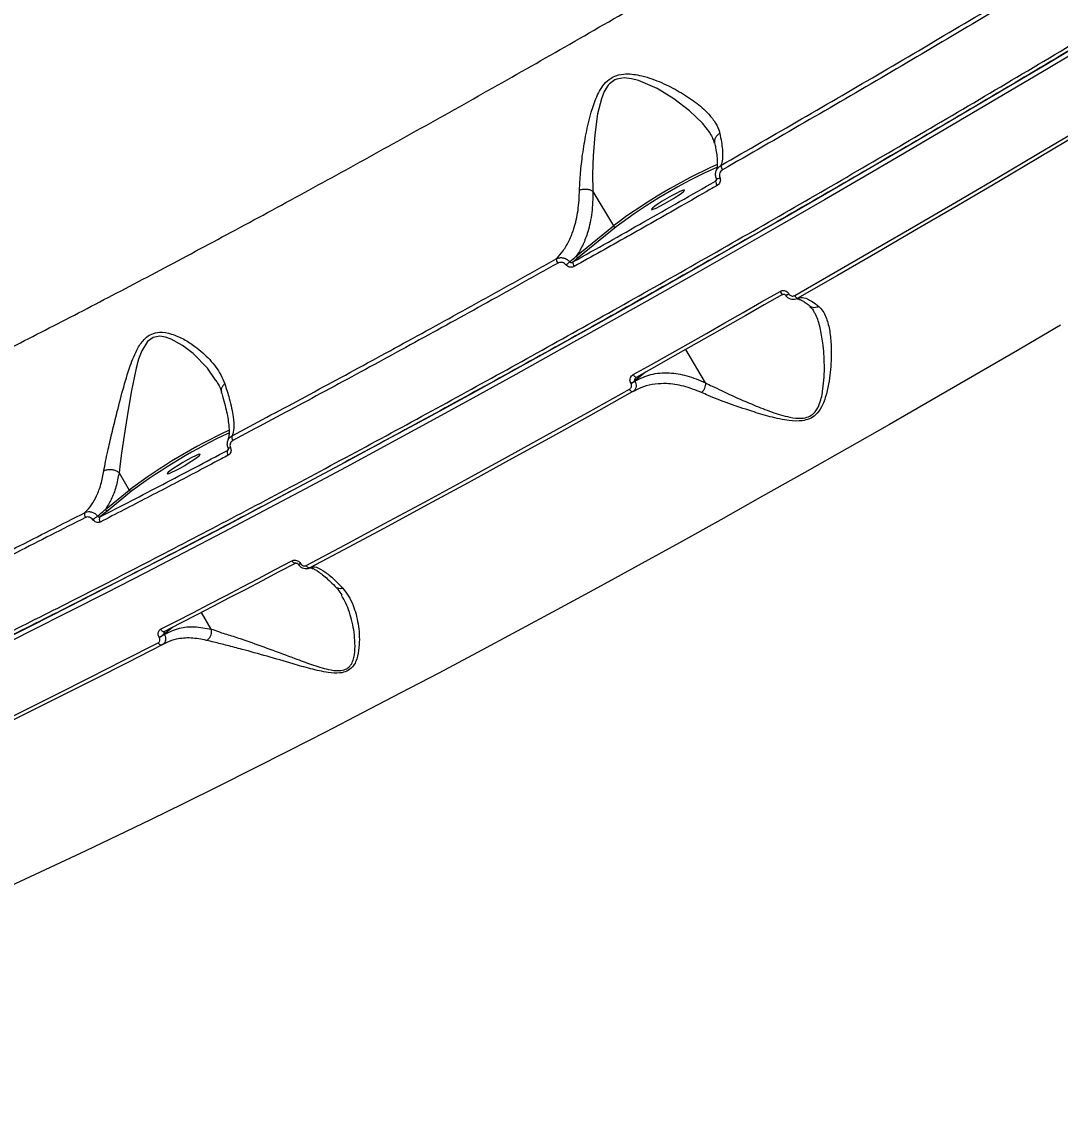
# Model space of a CAD drawing. Header units: millimetres. Extents: x -7245 to 6306, y -6696 to 5973.
# Drawn here: x 1950.5 to 2194.1, y -1257.4 to -1001.2 of the extents above; entities that cross this region are included whole.
import ezdxf

# ---------------------------------------------------------------- set-up
doc = ezdxf.new("R2010")
doc.units = ezdxf.units.MM
for name, color, linetype in [('DIKOM_ОБЪЕКТ', 7, 'Continuous'), ('DIKOM_РАЗМЕР_ЗОНА', 7, 'Continuous'), ('DIKOM_РАЗМЕР_ОБЪЕКТА', 7, 'Continuous')]:
    doc.layers.add(name, color=color, linetype=linetype)
doc.styles.add('style1', font='arial.ttf', dxfattribs={"width": 0.8})
doc.dimstyles.new('1-50', dxfattribs={"dimtxt": 300, "dimasz": 200, "dimexe": 100, "dimexo": 0, "dimgap": 100, "dimtad": 1, "dimtxsty": 'style1', "dimcen": 200, "dimclrd": 7, "dimclre": 7, "dimclrt": 7, "dimadec": 1, "dimazin": 2, "dimtfac": 1, "dimtmove": 0, "dimatfit": 2, "dimfxl": 0, "dimlwd": 25, "dimlwe": 18, "dimarcsym": 0})

# ---------------------------------------------------------------- blocks, each defined once
blk = doc.blocks.new('*D10')
at = {"layer": 'Defpoints', "color": 0, "transparency": 16777216}
for p in [(-4365.71, 2792.53), (4306.16, 475.6), (4306.16, -5965.27)]:
    blk.add_point(p, dxfattribs=at)
at = {"layer": 'DIKOM_РАЗМЕР_ОБЪЕКТА', "color": 7, "lineweight": 18, "transparency": 16777216}
for p, q in [((-4365.71, 2792.53), (-4365.71, -6065.27)), ((4306.16, 475.6), (4306.16, -6065.27))]:
    blk.add_line(p, q, dxfattribs=at)
at = {"layer": 'DIKOM_РАЗМЕР_ОБЪЕКТА', "color": 7, "lineweight": 25, "transparency": 16777216}
blk.add_line((-4165.71, -5965.27), (4106.16, -5965.27), dxfattribs=at)
at = {"layer": 'DIKOM_РАЗМЕР_ОБЪЕКТА', "color": 7, "transparency": 16777216}
for points in [[(-4165.71, -5931.93), (-4165.71, -5998.6), (-4365.71, -5965.27)], [(4106.16, -5931.93), (4106.16, -5998.6), (4306.16, -5965.27)]]:
    blk.add_solid(points, dxfattribs=at)
at = {"layer": 'DIKOM_РАЗМЕР_ОБЪЕКТА', "color": 7, "transparency": 16777216, "insert": (-85.78, -5712.1), "char_height": 300, "attachment_point": 5, "style": 'style1'}
blk.add_mtext('8650', dxfattribs=at)
blk = doc.blocks.new('*D12')
at = {"layer": 'Defpoints', "color": 0, "transparency": 16777216}
for p in [(-5865.71, 123.34), (6306.18, -91.92), (6306.18, -6596.14)]:
    blk.add_point(p, dxfattribs=at)
at = {"layer": 'DIKOM_РАЗМЕР_ЗОНА', "color": 7, "lineweight": 18, "transparency": 16777216}
for p, q in [((-5865.71, 123.34), (-5865.71, -6696.14)), ((6306.18, -91.92), (6306.18, -6696.14))]:
    blk.add_line(p, q, dxfattribs=at)
at = {"layer": 'DIKOM_РАЗМЕР_ЗОНА', "color": 7, "lineweight": 25, "transparency": 16777216}
blk.add_line((-5665.71, -6596.14), (6106.18, -6596.14), dxfattribs=at)
at = {"layer": 'DIKOM_РАЗМЕР_ЗОНА', "color": 7, "transparency": 16777216}
for points in [[(-5665.71, -6562.81), (-5665.71, -6629.48), (-5865.71, -6596.14)], [(6106.18, -6562.81), (6106.18, -6629.48), (6306.18, -6596.14)]]:
    blk.add_solid(points, dxfattribs=at)
at = {"layer": 'DIKOM_РАЗМЕР_ЗОНА', "color": 7, "transparency": 16777216, "insert": (-71.19, -6342.97), "char_height": 300, "attachment_point": 5, "style": 'style1'}
blk.add_mtext('12150', dxfattribs=at)

msp = doc.modelspace()

# ---------------------------------------------------------------- linework, layer by layer
at = {"layer": 'DIKOM_ОБЪЕКТ', "color": 7, "linetype": 'Continuous', "lineweight": 15}
for p, q in [((2112.2, -1027.682), (2112.031, -1027.36)), ((2113.263, -1038.545), (2113.493, -1038.227)), ((2113.468, -1037.951), (2113.476, -1037.927)), ((2084.521, -1040.932), (2089.312, -1049.029)), ((2080.593, -1056.121), (2089.312, -1049.029)), ((2089.947, -1049.259), (2081.228, -1056.35)), ((2129.705, -1065.301), (2129.733, -1065.348)), ((2130.475, -1064.947), (2130.503, -1064.994)), ((2136.425, -1069.224), (2136.254, -1068.913)), ((2110.957, -1085.815), (2106.332, -1077.999)), ((2096.866, -1083.327), (2094.334, -1085.349)), ((2093.445, -1086.012), (2093.405, -1085.943)), ((2094.334, -1085.349), (2094.375, -1085.417)), ((2094.574, -1084.638), (2094.645, -1084.589)), ((2094.657, -1084.566), (2094.639, -1084.58)), ((2094.168, -1087.805), (2093.75, -1087.999)), ((1998.775, -1101.693), (1998.954, -1101.445)), ((1973.317, -1106.952), (1975.708, -1110.992)), ((1970.111, -1115.544), (1975.708, -1110.992)), ((1976.342, -1111.221), (1970.746, -1115.773)), ((1970.746, -1115.773), (1968.847, -1117.31)), ((2015.389, -1128.419), (2015.429, -1128.487)), ((2015.886, -1128.216), (2015.926, -1128.284)), ((1994.961, -1143.658), (1992.634, -1139.725)), ((1985.848, -1143.232), (1983.91, -1144.786)), ((1983.91, -1144.786), (1983.938, -1144.832)), ((1983.959, -1144.212), (1983.969, -1144.208)), ((1984.015, -1144.176), (1983.97, -1144.206)), ((1982.743, -1145.57), (1982.715, -1145.523)), ((1984.082, -1147.001), (1983.427, -1147.345))]:
    msp.add_line(p, q, dxfattribs=at)
at = {"layer": 'DIKOM_ОБЪЕКТ', "color": 7, "linetype": 'Continuous', "lineweight": 15, "flags": 128}
for points in [[(2201.791, -1005.846), (2191.338, -1012.09), (2180.859, -1018.313), (2170.363, -1024.509), (2159.86, -1030.673), (2149.357, -1036.8), (2138.863, -1042.885), (2128.388, -1048.922), (2117.94, -1054.907), (2107.529, -1060.835), (2097.162, -1066.699), (2086.849, -1072.497), (2076.598, -1078.221), (2066.418, -1083.869), (2056.318, -1089.435), (2046.305, -1094.915), (2036.389, -1100.302), (2026.578, -1105.595), (2016.88, -1110.787), (2007.303, -1115.874), (1997.855, -1120.853), (1988.544, -1125.718), (1979.379, -1130.467), (1970.366, -1135.094), (1961.514, -1139.596), (1952.83, -1143.97), (1944.32, -1148.21)], [(1944.329, -1146.968), (1952.818, -1142.738), (1961.481, -1138.375), (1970.313, -1133.884), (1979.304, -1129.267), (1988.447, -1124.53), (1997.736, -1119.676), (2007.161, -1114.71), (2016.715, -1109.634), (2026.39, -1104.454), (2036.178, -1099.175), (2046.071, -1093.799), (2056.059, -1088.333), (2066.136, -1082.78), (2076.291, -1077.146), (2086.518, -1071.435), (2096.806, -1065.651), (2107.148, -1059.8), (2117.535, -1053.887), (2127.958, -1047.917), (2138.408, -1041.894), (2148.876, -1035.823), (2159.354, -1029.711), (2169.833, -1023.562), (2180.304, -1017.38), (2190.758, -1011.172), (2201.186, -1004.944)], [(2112.031, -1027.36), (2111.916, -1027.14), (2110.226, -1024.958), (2107.171, -1022.01), (2103.522, -1019.26), (2099.557, -1016.839), (2095.172, -1014.943), (2093.522, -1014.505), (2091.82, -1014.33), (2090.119, -1014.594), (2089.629, -1014.795), (2088.362, -1015.73), (2088.11, -1016.011), (2087.153, -1017.526), (2086.484, -1019.209), (2085.613, -1022.758), (2084.919, -1027.705), (2084.559, -1032.57), (2084.426, -1036.888), (2084.515, -1040.922), (2084.515, -1040.925), (2084.515, -1040.925)], [(2131.875, -1065.362), (2141.333, -1059.927), (2150.81, -1054.452), (2160.299, -1048.938), (2169.795, -1043.392), (2179.289, -1037.816), (2188.777, -1032.214), (2198.251, -1026.59), (2207.705, -1020.949)], [(2208.126, -1021.758), (2198.693, -1027.387), (2189.239, -1032.999), (2179.773, -1038.588), (2170.299, -1044.152), (2160.824, -1049.686), (2151.356, -1055.187), (2141.899, -1060.65), (2132.462, -1066.074)], [(2105.902, -1040.608), (2105.528, -1040.702), (2104.877, -1040.975), (2104.001, -1041.407), (2102.971, -1041.962), (2101.871, -1042.596), (2100.79, -1043.255), (2099.815, -1043.888), (2099.026, -1044.443), (2098.486, -1044.875), (2098.238, -1045.149), (2098.304, -1045.243), (2098.678, -1045.149), (2099.329, -1044.875), (2100.205, -1044.443), (2101.235, -1043.888), (2102.335, -1043.255), (2103.416, -1042.596), (2104.391, -1041.962), (2105.18, -1041.407), (2105.721, -1040.975), (2105.968, -1040.702), (2105.902, -1040.608)], [(2093.974, -1083.913), (2098.25, -1081.514), (2102.535, -1079.102), (2106.83, -1076.679), (2111.134, -1074.244), (2115.446, -1071.799), (2119.766, -1069.342), (2124.093, -1066.876), (2128.426, -1064.399)], [(2129.026, -1065.099), (2124.704, -1067.569), (2120.387, -1070.03), (2116.078, -1072.481), (2111.776, -1074.92), (2107.482, -1077.349), (2103.198, -1079.766), (2098.922, -1082.172), (2094.657, -1084.566)], [(2194.191, -1072.361), (2184.149, -1078.237), (2174.113, -1084.074), (2164.091, -1089.865), (2154.093, -1095.606), (2144.128, -1101.29), (2134.206, -1106.914), (2124.335, -1112.471), (2114.525, -1117.956), (2104.785, -1123.364), (2095.124, -1128.691), (2085.551, -1133.931), (2076.074, -1139.079), (2066.704, -1144.131), (2057.447, -1149.081), (2048.314, -1153.926), (2039.312, -1158.661), (2030.451, -1163.281), (2021.737, -1167.782), (2013.179, -1172.16), (2004.786, -1176.41), (1996.565, -1180.53), (1988.523, -1184.515), (1980.669, -1188.36), (1973.009, -1192.064), (1965.551, -1195.622), (1958.301, -1199.031), (1951.266, -1202.287), (1944.453, -1205.388)], [(1996.005, -1085.337), (1994.042, -1082.401), (1990.685, -1078.959), (1988.24, -1077.069), (1985.525, -1075.58), (1984.237, -1075.136), (1982.908, -1074.938), (1981.333, -1075.206), (1979.99, -1076.153), (1978.636, -1078.328), (1977.909, -1080.302), (1977.346, -1082.374), (1976.178, -1088.061), (1975.235, -1093.781), (1974.538, -1098.17), (1973.906, -1102.343), (1973.571, -1104.745), (1973.313, -1106.945), (1973.313, -1106.947), (1973.313, -1106.947)], [(2094.639, -1084.58), (2094.613, -1084.589), (2094.551, -1084.579), (2094.474, -1084.535), (2094.384, -1084.459), (2094.286, -1084.355), (2094.182, -1084.225), (2094.077, -1084.076), (2093.974, -1083.913)], [(2017.227, -1128.699), (2026.377, -1123.832), (2035.635, -1118.871), (2044.996, -1113.819), (2054.451, -1108.68), (2063.995, -1103.459), (2073.618, -1098.158), (2083.315, -1092.783), (2093.077, -1087.337)], [(2093.75, -1087.999), (2084.009, -1093.434), (2074.334, -1098.797), (2064.732, -1104.086), (2055.21, -1109.296), (2045.775, -1114.423), (2036.435, -1119.465), (2027.197, -1124.415), (2018.068, -1129.271)], [(2093.75, -1087.999), (2093.701, -1088.011), (2093.636, -1087.992), (2093.559, -1087.943), (2093.47, -1087.865), (2093.375, -1087.762), (2093.275, -1087.636), (2093.174, -1087.493), (2093.077, -1087.337)], [(1998.919, -1101.194), (1998.918, -1101.191), (1998.924, -1101.162)], [(1999.471, -1101.104), (1999.341, -1101.146), (1999.223, -1101.179), (1999.121, -1101.202), (1999.038, -1101.215), (1998.975, -1101.217), (1998.935, -1101.209), (1998.919, -1101.194)], [(1992.297, -1102.57), (1991.923, -1102.664), (1991.272, -1102.938), (1990.396, -1103.37), (1989.367, -1103.925), (1988.266, -1104.558), (1987.185, -1105.218), (1986.21, -1105.851), (1985.421, -1106.406), (1984.881, -1106.837), (1984.633, -1107.112), (1984.7, -1107.206), (1985.073, -1107.112), (1985.724, -1106.837), (1986.6, -1106.406), (1987.63, -1105.851), (1988.73, -1105.218), (1989.811, -1104.558), (1990.786, -1103.925), (1991.576, -1103.37), (1992.116, -1102.938), (1992.363, -1102.664), (1992.297, -1102.57)], [(1983.068, -1143.665), (1986.833, -1141.726), (1990.625, -1139.765), (1994.442, -1137.785), (1998.284, -1135.783), (2002.151, -1133.762), (2006.042, -1131.722), (2009.956, -1129.661), (2013.894, -1127.582)], [(2014.767, -1128.131), (2010.839, -1130.205), (2006.934, -1132.26), (2003.052, -1134.297), (1999.195, -1136.313), (1995.361, -1138.309), (1991.553, -1140.286), (1987.771, -1142.241), (1984.015, -1144.176)], [(2014.732, -1128.155), (2014.686, -1128.174), (2014.588, -1128.183), (2014.478, -1128.158), (2014.36, -1128.098), (2014.237, -1128.006), (2014.116, -1127.886), (2014, -1127.743), (2013.894, -1127.582)], [(2018.068, -1129.271), (2017.985, -1129.3), (2017.889, -1129.298), (2017.782, -1129.264), (2017.669, -1129.201), (2017.553, -1129.108), (2017.437, -1128.991), (2017.328, -1128.853), (2017.227, -1128.699)], [(1983.97, -1144.206), (1983.919, -1144.227), (1983.808, -1144.243), (1983.685, -1144.224), (1983.555, -1144.17), (1983.424, -1144.083), (1983.296, -1143.967), (1983.176, -1143.826), (1983.068, -1143.665)], [(1921.959, -1176.771), (1928.985, -1173.426), (1936.177, -1169.962), (1943.529, -1166.381), (1951.036, -1162.685), (1958.692, -1158.878), (1966.494, -1154.962), (1974.435, -1150.94), (1982.509, -1146.814)], [(1983.427, -1147.345), (1975.37, -1151.462), (1967.446, -1155.476), (1959.662, -1159.383), (1952.022, -1163.182), (1944.532, -1166.869), (1937.197, -1170.442), (1930.021, -1173.899), (1923.01, -1177.237)], [(1983.427, -1147.345), (1983.329, -1147.383), (1983.218, -1147.388), (1983.099, -1147.361), (1982.973, -1147.304), (1982.848, -1147.216), (1982.726, -1147.102), (1982.612, -1146.967), (1982.509, -1146.814)]]:
    msp.add_lwpolyline(points, dxfattribs=at)
at = {"layer": 'DIKOM_ОБЪЕКТ', "color": 7, "linetype": 'Continuous', "lineweight": 15}
for centre, radius, start, end in [((2166.622, -1151.995), 128.759, 114.26022, 126.90029), ((2117.006, -1034.413), 2.546, 190.67448, 215.19509), ((2164.386, -1148.262), 123.867, 114.13706, 126.93898), ((2115.457, -1038.242), 2.214, 187.86763, 216.39766), ((2113.44, -1036.22), 1.731, 270.92858, 299.78308), ((2089.754, -1048.8), 0.498, 207.39933, 292.78661), ((2077.541, -1056.81), 1.624, 177.98889, 217.43874), ((2069.083, -1046.208), 15.029, 307.24848, 311.5018), ((2081.336, -1057.597), 1.526, 176.15357, 218.64586), ((2081.035, -1055.891), 0.498, 207.46072, 292.73211), ((2129.756, -1063.894), 1.423, 200.80438, 238.66658), ((2129.285, -1063.366), 1.979, 282.24332, 306.97145), ((2129.302, -1063.393), 2.002, 282.42016, 306.85994), ((2133.27, -1064.808), 1.501, 201.65847, 237.45987), ((2089.6, -1078.972), 7.942, 298.62884, 306.59463), ((2089.669, -1079.079), 7.895, 298.58129, 306.59379), ((2055.684, -1218.18), 133.737, 114.9757, 126.72766), ((2054.302, -1215.862), 130.489, 114.97337, 126.68688), ((2000.897, -1098.681), 1.121, 157.16718, 218.77675), ((1999.725, -1102.169), 1.063, 153.40892, 219.99297), ((1976.149, -1110.763), 0.497, 207.35588, 292.83006), ((1966.245, -1116.795), 1.048, 149.58864, 218.14416), ((2064.998, -1244.219), 159.712, 127.267, 127.77342), ((1970.553, -1115.315), 0.498, 207.37291, 292.82681), ((1969.697, -1117.863), 1.014, 146.9283, 219.23886), ((2015.131, -1127.071), 1.372, 280.82153, 303.40473), ((2015.163, -1127.123), 1.39, 281.01336, 303.30712), ((1978.816, -1137.871), 8.588, 296.99832, 306.37727), ((1978.881, -1137.983), 8.514, 296.97281, 306.43589)]:
    msp.add_arc(centre, radius, start, end, dxfattribs=at)
for points, knots in [([(1825.374, -1131.139), (1827.66, -1130.483), (1832.241, -1129.167), (1840.335, -1126.408), (1849.286, -1123.094), (1859.14, -1119.182), (1869.829, -1114.705), (1881.333, -1109.668), (1893.648, -1104.069), (1906.736, -1097.927), (1920.55, -1091.266), (1935.025, -1084.12), (1950.093, -1076.518), (1965.716, -1068.48), (1981.879, -1060.009), (1998.545, -1051.127), (2015.654, -1041.867), (2033.124, -1032.274), (2050.876, -1022.388), (2068.865, -1012.234), (2087.065, -1001.822), (2105.443, -991.173), (2123.93, -980.328), (2142.44, -969.337), (2160.887, -958.249), (2179.227, -947.088), (2197.427, -935.872), (2215.457, -924.617), (2233.25, -913.37), (2250.723, -902.179), (2267.798, -891.096), (2283.171, -880.969), (2296.952, -871.78), (2305.07, -866.283), (2309.129, -863.534)], [0, 0, 0, 0, 0.0315563, 0.0632124, 0.0949192, 0.1266267, 0.1582823, 0.1898393, 0.2213972, 0.2530544, 0.284762, 0.31647, 0.3481271, 0.3796852, 0.4112648, 0.4429445, 0.4746741, 0.506404, 0.5380836, 0.5696639, 0.6012952, 0.6330253, 0.6648063, 0.6965875, 0.7283184, 0.7599501, 0.7916591, 0.8234678, 0.8553266, 0.8871862, 0.918995, 0.9507051, 0.9753524, 1, 1, 1, 1]), ([(1805.393, -1201.207), (1806.234, -1201.179), (1808.516, -1201.101), (1813.164, -1200.409), (1819.612, -1198.957), (1827.152, -1196.82), (1835.728, -1194.025), (1845.306, -1190.578), (1855.866, -1186.485), (1867.408, -1181.74), (1879.894, -1176.364), (1893.278, -1170.379), (1907.495, -1163.814), (1922.48, -1156.698), (1938.194, -1149.051), (1954.624, -1140.871), (1971.729, -1132.185), (1989.451, -1123.024), (2007.704, -1113.43), (2026.407, -1103.45), (2045.268, -1093.235), (2064.247, -1082.814), (2083.294, -1072.223), (2102.591, -1061.361), (2122.053, -1050.278), (2141.598, -1039.021), (2161.418, -1027.475), (2181.485, -1015.649), (2201.763, -1003.56), (2221.941, -991.394), (2241.925, -979.208), (2261.621, -967.058), (2280.964, -954.983), (2299.916, -943.005), (2318.452, -931.141), (2336.518, -919.428), (2354.035, -907.919), (2370.904, -896.674), (2386.079, -886.412), (2395.342, -880.031), (2399.476, -877.183)], [0, 0, 0, 0, 0.0156522, 0.0424896, 0.0694113, 0.0963763, 0.1233413, 0.1502635, 0.1771005, 0.2039381, 0.23086, 0.2578249, 0.2847898, 0.3117121, 0.3385494, 0.3653868, 0.3923087, 0.4192736, 0.4462387, 0.4731605, 0.4999978, 0.5258462, 0.5517699, 0.5777322, 0.6036945, 0.6296183, 0.6554664, 0.6823039, 0.7092258, 0.7361909, 0.7631559, 0.7900781, 0.8169155, 0.8437529, 0.8706748, 0.89764, 0.9246052, 0.9515272, 0.9783644, 1, 1, 1, 1]), ([(2399.412, -878.296), (2395.288, -881.137), (2386.047, -887.502), (2370.908, -897.74), (2354.08, -908.959), (2336.604, -920.441), (2318.582, -932.126), (2300.089, -943.961), (2281.183, -955.911), (2261.885, -967.958), (2242.237, -980.079), (2222.301, -992.236), (2202.17, -1004.372), (2181.941, -1016.433), (2161.921, -1028.231), (2142.148, -1039.749), (2122.651, -1050.98), (2103.234, -1062.036), (2083.984, -1072.872), (2064.982, -1083.439), (2046.049, -1093.835), (2027.232, -1104.025), (2008.574, -1113.983), (1990.363, -1123.553), (1972.684, -1132.692), (1955.62, -1141.358), (1939.228, -1149.517), (1923.553, -1157.148), (1908.603, -1164.246), (1894.42, -1170.795), (1881.069, -1176.765), (1868.611, -1182.129), (1857.826, -1186.563), (1848.545, -1190.184), (1840.573, -1193.125), (1833.265, -1195.634), (1826.534, -1197.749), (1820.536, -1199.373), (1816.718, -1200.306), (1815.136, -1200.558), (1815.095, -1200.565)], [0, 0, 0, 0, 0.0226412, 0.050726, 0.0788997, 0.1071179, 0.1353367, 0.1635101, 0.1915953, 0.2196803, 0.2478538, 0.2760724, 0.3042908, 0.3324645, 0.3605494, 0.3875992, 0.414728, 0.4418972, 0.4690663, 0.4961953, 0.5232452, 0.5513301, 0.5795035, 0.6077219, 0.6359406, 0.664114, 0.6921989, 0.7202839, 0.7484571, 0.7766755, 0.8048944, 0.8330677, 0.8611526, 0.8839094, 0.9066899, 0.9294702, 0.9522274, 0.9757827, 0.9993638, 1, 1, 1, 1]), ([(2114.505, -1034.885), (2120.817, -1031.254), (2133.442, -1023.992), (2152.526, -1012.859), (2171.678, -1001.581), (2184.436, -993.962), (2190.815, -990.152)], [0, 0, 0, 0, 0.2485964, 0.4971919, 0.748597, 1, 1, 1, 1]), ([(2191.408, -991.05), (2185.086, -994.825), (2172.442, -1002.376), (2153.32, -1013.638), (2134.121, -1024.839), (2121.325, -1032.2), (2114.926, -1035.88)], [0, 0, 0, 0, 0.2485968, 0.4971942, 0.7485955, 1, 1, 1, 1]), ([(2081.375, -1040.599), (2081.427, -1039.286), (2081.532, -1036.657), (2082.084, -1032.159), (2082.859, -1027.372), (2083.927, -1022.803), (2085.095, -1019.314), (2086.265, -1016.983), (2087.49, -1015.294), (2089.322, -1013.874), (2091.528, -1013.343), (2093.607, -1013.392), (2096.45, -1013.873), (2100.129, -1015.108), (2104.373, -1017.237), (2108.182, -1019.634), (2111.066, -1022.062), (2113.009, -1024.372), (2113.938, -1026.069), (2114.212, -1027.077), (2114.288, -1027.354)], [0, 0, 0, 0, 0.0712985, 0.1426954, 0.2203409, 0.2979594, 0.3555852, 0.3853392, 0.4149603, 0.4491134, 0.4886703, 0.5175527, 0.5465144, 0.6250153, 0.7037126, 0.7839242, 0.8640181, 0.9212564, 0.9784175, 1, 1, 1, 1]), ([(2112, -1027.375), (2112.22, -1027.754), (2112.654, -1028.501), (2112.839, -1029.2), (2112.93, -1029.545)], [0, 0, 0, 0, 0.5072623, 1, 1, 1, 1]), ([(2114.288, -1027.354), (2114.248, -1027.376), (2114.073, -1027.474), (2113.693, -1027.748), (2113.262, -1028.255), (2112.994, -1028.917), (2113.045, -1029.345), (2113.069, -1029.546)], [0, 0, 0, 0, 0.0459577, 0.2012934, 0.4775551, 0.7536733, 1, 1, 1, 1]), ([(2114.288, -1027.354), (2114.537, -1028.667), (2114.948, -1030.83), (2114.959, -1033.06), (2114.769, -1034.237), (2114.559, -1034.753), (2114.505, -1034.885)], [0, 0, 0, 0, 0.3957942, 0.6516539, 0.9109952, 1, 1, 1, 1]), ([(2113.037, -1029.549), (2113.129, -1029.953), (2113.367, -1030.996), (2113.58, -1032.416), (2113.703, -1033.799), (2113.687, -1034.881), (2113.594, -1035.595), (2113.474, -1035.931), (2113.461, -1035.956), (2113.461, -1035.956)], [0, 0, 0, 0, 0.1159972, 0.2993783, 0.4808532, 0.6587139, 0.8310529, 0.9968297, 1, 1, 1, 1]), ([(2113.476, -1037.927), (2113.453, -1037.867), (2113.329, -1037.548), (2113.239, -1036.922), (2113.402, -1036.101), (2113.824, -1035.367), (2114.278, -1035.045), (2114.505, -1034.885)], [0, 0, 0, 0, 0.0542419, 0.2911692, 0.527612, 0.7637536, 1, 1, 1, 1]), ([(2114.926, -1035.88), (2114.789, -1035.978), (2114.515, -1036.173), (2114.26, -1036.619), (2114.159, -1037.115), (2114.212, -1037.494), (2114.286, -1037.687), (2114.299, -1037.723)], [0, 0, 0, 0, 0.2364216, 0.4727448, 0.7092217, 0.945882, 1, 1, 1, 1]), ([(2079.814, -1057.495), (2085.352, -1054.381), (2096.44, -1048.148), (2107.651, -1041.749), (2113.263, -1038.545)], [0, 0, 0, 0, 0.4994512, 1, 1, 1, 1]), ([(2113.674, -1039.556), (2113.103, -1039.883), (2110.248, -1041.516), (2103.21, -1045.531), (2092.58, -1051.562), (2084.292, -1056.22), (2080.145, -1058.55)], [0, 0, 0, 0, 0.0507646, 0.2538482, 0.6266935, 1, 1, 1, 1]), ([(2113.263, -1038.545), (2113.312, -1038.514), (2113.373, -1038.475), (2113.408, -1038.413), (2113.415, -1038.4)], [0, 0, 0, 0, 0.7976894, 1, 1, 1, 1]), ([(2113.461, -1037.952), (2113.476, -1037.991), (2113.514, -1038.088), (2113.503, -1038.251), (2113.447, -1038.352), (2113.418, -1038.403)], [0, 0, 0, 0, 0.2477574, 0.6162628, 1, 1, 1, 1]), ([(2114.299, -1037.723), (2114.313, -1037.758), (2114.386, -1037.95), (2114.439, -1038.326), (2114.339, -1038.821), (2114.084, -1039.264), (2113.811, -1039.459), (2113.674, -1039.556)], [0, 0, 0, 0, 0.0536184, 0.2899316, 0.5264835, 0.763184, 1, 1, 1, 1]), ([(2075.918, -1056.753), (2076.466, -1056.154), (2077.601, -1054.912), (2078.988, -1052.518), (2080.217, -1049.414), (2081.143, -1045.509), (2081.297, -1042.248), (2081.375, -1040.599)], [0, 0, 0, 0, 0.1665382, 0.3455499, 0.526767, 0.7607875, 1, 1, 1, 1]), ([(2084.521, -1040.932), (2084.469, -1042.628), (2084.365, -1046.059), (2083.477, -1050.15), (2082.246, -1053.44), (2081.236, -1055.215), (2080.641, -1056.053), (2080.593, -1056.121)], [0, 0, 0, 0, 0.275438, 0.557088, 0.7678042, 0.9811484, 1, 1, 1, 1]), ([(2081.375, -1040.599), (2081.418, -1040.585), (2081.688, -1040.494), (2082.26, -1040.385), (2083.09, -1040.394), (2083.904, -1040.569), (2084.311, -1040.806), (2084.515, -1040.925)], [0, 0, 0, 0, 0.0429047, 0.2679864, 0.5120225, 0.7560515, 1, 1, 1, 1]), ([(2084.515, -1040.925), (2084.516, -1040.925), (2084.518, -1040.927), (2084.52, -1040.93), (2084.521, -1040.932)], [0, 0, 0, 0, 0.3971332, 1, 1, 1, 1]), ([(1999.863, -1098.246), (2005.254, -1095.378), (2016.035, -1089.64), (2032.682, -1080.638), (2049.647, -1071.357), (2064.119, -1063.348), (2072.926, -1058.425), (2075.918, -1056.753)], [0, 0, 0, 0, 0.2203111, 0.4406216, 0.6630813, 0.8855457, 1, 1, 1, 1]), ([(2076.252, -1057.797), (2073.253, -1059.473), (2064.482, -1064.376), (2050.088, -1072.341), (2033.135, -1081.617), (2016.391, -1090.674), (2005.479, -1096.48), (2000.022, -1099.383)], [0, 0, 0, 0, 0.114453, 0.3347651, 0.5550746, 0.7775377, 1, 1, 1, 1]), ([(2075.918, -1056.753), (2075.999, -1056.713), (2076.313, -1056.56), (2076.927, -1056.438), (2077.724, -1056.538), (2078.477, -1056.875), (2078.853, -1057.267), (2079.042, -1057.464)], [0, 0, 0, 0, 0.0812127, 0.3161466, 0.5445884, 0.7718083, 1, 1, 1, 1]), ([(2078.179, -1058.171), (2078.066, -1058.053), (2077.839, -1057.817), (2077.377, -1057.625), (2076.883, -1057.58), (2076.5, -1057.669), (2076.303, -1057.771), (2076.252, -1057.797)], [0, 0, 0, 0, 0.2256726, 0.4513332, 0.6801475, 0.9175801, 1, 1, 1, 1]), ([(2080.145, -1058.55), (2080.093, -1058.577), (2079.89, -1058.681), (2079.497, -1058.772), (2078.993, -1058.725), (2078.524, -1058.53), (2078.294, -1058.291), (2078.179, -1058.171)], [0, 0, 0, 0, 0.0825263, 0.3216889, 0.5513128, 0.775619, 1, 1, 1, 1]), ([(2079.042, -1057.464), (2079.075, -1057.435), (2079.599, -1056.996), (2080.112, -1056.543), (2080.593, -1056.121)], [0, 0, 0, 0, 0.0646675, 1, 1, 1, 1]), ([(2079.042, -1057.464), (2079.077, -1057.498), (2079.118, -1057.537), (2079.221, -1057.589), (2079.352, -1057.624), (2079.551, -1057.61), (2079.707, -1057.557), (2079.792, -1057.508), (2079.814, -1057.495)], [0, 0, 0, 0, 0.172384, 0.1986666, 0.4121441, 0.6484487, 0.9085824, 1, 1, 1, 1]), ([(2081.228, -1056.35), (2080.923, -1056.597), (2080.454, -1056.977), (2079.98, -1057.361), (2079.814, -1057.495)], [0, 0, 0, 0, 0.6494673, 1, 1, 1, 1]), ([(2128.426, -1064.399), (2128.579, -1064.331), (2128.885, -1064.193), (2129.403, -1064.194), (2129.888, -1064.353), (2130.256, -1064.627), (2130.413, -1064.856), (2130.475, -1064.947)], [0, 0, 0, 0, 0.2149793, 0.4299145, 0.644647, 0.8592535, 1, 1, 1, 1]), ([(2129.017, -1065.112), (2129.025, -1065.106), (2129.079, -1065.071), (2129.202, -1065.041), (2129.379, -1065.049), (2129.544, -1065.122), (2129.656, -1065.216), (2129.69, -1065.284), (2129.698, -1065.303)], [0, 0, 0, 0, 0.0408756, 0.2697798, 0.4827176, 0.7057902, 0.9222752, 1, 1, 1, 1]), ([(2132.462, -1066.074), (2132.259, -1066.165), (2131.852, -1066.347), (2131.166, -1066.343), (2130.523, -1066.127), (2130.032, -1065.758), (2129.823, -1065.448), (2129.74, -1065.324)], [0, 0, 0, 0, 0.2142714, 0.4283251, 0.6427432, 0.8576639, 1, 1, 1, 1]), ([(2130.503, -1064.994), (2130.545, -1065.056), (2130.651, -1065.21), (2130.898, -1065.393), (2131.222, -1065.5), (2131.568, -1065.499), (2131.772, -1065.408), (2131.875, -1065.362)], [0, 0, 0, 0, 0.1421234, 0.3569506, 0.571529, 0.7857298, 1, 1, 1, 1]), ([(2132.6, -1066.044), (2132.923, -1065.92), (2133.62, -1065.651), (2135.059, -1066.219), (2136.423, -1067.081), (2137.201, -1067.701), (2137.499, -1067.938)], [0, 0, 0, 0, 0.2983936, 0.6441343, 0.863915, 1, 1, 1, 1]), ([(2137.499, -1067.938), (2137.83, -1068.274), (2138.494, -1068.944), (2139.369, -1070.684), (2140.068, -1073.24), (2140.459, -1077.123), (2140.446, -1081.944), (2139.785, -1086.834), (2138.689, -1090.638), (2137.555, -1092.549), (2136.458, -1093.648), (2135.333, -1094.377), (2133.2, -1094.896), (2130.024, -1094.726), (2126.039, -1093.859), (2121.269, -1092.375), (2116.297, -1090.688), (2112.42, -1089.189), (2110.498, -1088.35), (2109.987, -1088.127)], [0, 0, 0, 0, 0.0444617, 0.0889588, 0.1635235, 0.2382107, 0.3367398, 0.4351979, 0.4934978, 0.5320778, 0.5401516, 0.5665044, 0.592685, 0.6382172, 0.708342, 0.7787115, 0.8724525, 0.9660349, 1, 1, 1, 1]), ([(2132.435, -1066.116), (2132.434, -1066.116), (2132.397, -1066.126), (2132.553, -1066.11), (2132.972, -1066.241), (2133.66, -1066.578), (2134.485, -1067.101), (2135.15, -1067.634), (2135.465, -1067.886)], [0, 0, 0, 0, 0.0099638, 0.2002623, 0.4009588, 0.6022198, 0.8111453, 1, 1, 1, 1]), ([(2135.419, -1068.028), (2135.522, -1068.106), (2135.834, -1068.341), (2136.161, -1068.748), (2136.363, -1069.17), (2136.398, -1069.242)], [0, 0, 0, 0, 0.2906407, 0.8795824, 1, 1, 1, 1]), ([(2137.499, -1067.938), (2137.464, -1067.958), (2137.33, -1068.034), (2136.986, -1068.177), (2136.453, -1068.254), (2135.883, -1068.157), (2135.604, -1067.948), (2135.484, -1067.858)], [0, 0, 0, 0, 0.0518794, 0.2030995, 0.4925949, 0.7821576, 1, 1, 1, 1]), ([(2110.958, -1085.817), (2110.958, -1085.818), (2111.496, -1086.177), (2113.286, -1086.937), (2117.102, -1088.898), (2121.84, -1090.883), (2126.38, -1092.727), (2130.134, -1093.869), (2133.123, -1094.285), (2135.097, -1093.913), (2135.975, -1093.336), (2136.44, -1092.879), (2137.059, -1092.199), (2137.968, -1090.31), (2138.69, -1086.545), (2138.926, -1081.668), (2138.559, -1076.812), (2137.867, -1072.887), (2137.151, -1070.488), (2136.555, -1069.451), (2136.425, -1069.224)], [0, 0, 0, 0, 0.0000163, 0.03692, 0.1390079, 0.2412483, 0.3170275, 0.392531, 0.4395897, 0.4656119, 0.4911242, 0.4914658, 0.49949, 0.5388519, 0.6005972, 0.707569, 0.8146286, 0.8959724, 0.9771817, 1, 1, 1, 1]), ([(1969.764, -1106.482), (1969.887, -1105.77), (1970.134, -1104.346), (1970.764, -1101.433), (1971.615, -1097.759), (1972.813, -1092.925), (1974.167, -1087.541), (1975.525, -1082.967), (1976.74, -1079.714), (1977.799, -1077.48), (1979.157, -1075.524), (1980.97, -1074.289), (1983.145, -1073.836), (1985.764, -1074.323), (1988.566, -1075.565), (1991.657, -1077.588), (1994.724, -1080.34), (1997.014, -1083.379), (1997.841, -1085.378), (1998.136, -1086.091)], [0, 0, 0, 0, 0.0447796, 0.089579, 0.1609589, 0.2324531, 0.3238545, 0.4152078, 0.4505997, 0.4859281, 0.5329421, 0.5664208, 0.599799, 0.6530923, 0.7108084, 0.7686717, 0.8592881, 0.9497904, 1, 1, 1, 1]), ([(2094.375, -1085.417), (2095.584, -1084.837), (2098.037, -1083.659), (2102.206, -1083.377), (2106.54, -1084.005), (2109.473, -1085.207), (2110.957, -1085.815)], [0, 0, 0, 0, 0.2606965, 0.5286994, 0.7616283, 1, 1, 1, 1]), ([(1996.046, -1085.302), (1996.22, -1085.582), (1996.76, -1086.449), (1997.18, -1087.348), (1997.324, -1087.962), (1997.325, -1087.967)], [0, 0, 0, 0, 0.3200306, 0.994368, 1, 1, 1, 1]), ([(1998.136, -1086.091), (1998.114, -1086.109), (1997.893, -1086.285), (1997.531, -1086.678), (1997.279, -1087.289), (1997.221, -1087.742), (1997.322, -1087.934), (1997.33, -1087.949)], [0, 0, 0, 0, 0.0338326, 0.3393313, 0.6563322, 0.9730898, 1, 1, 1, 1]), ([(1998.136, -1086.091), (1998.505, -1087.257), (1999.156, -1089.312), (1999.762, -1091.846), (2000.185, -1094.256), (2000.339, -1096.593), (2000.023, -1097.691), (1999.863, -1098.246)], [0, 0, 0, 0, 0.2022523, 0.3563933, 0.5119978, 0.7532435, 1, 1, 1, 1]), ([(2093.077, -1087.337), (2093.172, -1087.27), (2093.364, -1087.137), (2093.54, -1086.831), (2093.599, -1086.495), (2093.55, -1086.212), (2093.472, -1086.063), (2093.445, -1086.012)], [0, 0, 0, 0, 0.2287188, 0.457855, 0.6784277, 0.8883283, 1, 1, 1, 1]), ([(2093.405, -1085.943), (2093.365, -1085.867), (2093.247, -1085.64), (2093.173, -1085.205), (2093.266, -1084.689), (2093.536, -1084.22), (2093.828, -1084.015), (2093.974, -1083.913)], [0, 0, 0, 0, 0.1082994, 0.3202953, 0.5431248, 0.771509, 1, 1, 1, 1]), ([(2094.375, -1085.417), (2094.427, -1085.522), (2094.578, -1085.822), (2094.681, -1086.382), (2094.587, -1087.038), (2094.277, -1087.627), (2093.925, -1087.876), (2093.75, -1087.999)], [0, 0, 0, 0, 0.1130801, 0.3258456, 0.5479279, 0.7754433, 1, 1, 1, 1]), ([(2109.987, -1088.127), (2108.582, -1087.573), (2105.739, -1086.454), (2102.127, -1085.961), (2098.984, -1086.096), (2096.421, -1086.638), (2094.877, -1087.438), (2094.168, -1087.805)], [0, 0, 0, 0, 0.2380908, 0.4817846, 0.6461672, 0.8373927, 1, 1, 1, 1]), ([(2094.571, -1084.635), (2094.537, -1084.66), (2094.444, -1084.73), (2094.339, -1084.887), (2094.277, -1085.068), (2094.281, -1085.198), (2094.302, -1085.284), (2094.321, -1085.323), (2094.334, -1085.349)], [0, 0, 0, 0, 0.1531484, 0.4303303, 0.6781947, 0.8426987, 0.8946335, 1, 1, 1, 1]), ([(2109.987, -1088.127), (2110.042, -1088.08), (2110.202, -1087.945), (2110.489, -1087.611), (2110.785, -1087.085), (2110.98, -1086.43), (2110.965, -1086.022), (2110.958, -1085.817)], [0, 0, 0, 0, 0.0872953, 0.2536187, 0.5024458, 0.7511273, 1, 1, 1, 1]), ([(2110.957, -1085.815), (2110.957, -1085.815), (2110.958, -1085.816), (2110.958, -1085.817), (2110.958, -1085.817), (2110.958, -1085.817)], [0, 0, 0, 0, 0.4151871, 0.8185432, 1, 1, 1, 1]), ([(1997.306, -1087.958), (1997.35, -1088.094), (1997.656, -1089.04), (1998.087, -1090.628), (1998.584, -1092.692), (1998.92, -1094.522), (1999.111, -1096.107), (1999.16, -1097.411), (1999.095, -1098.385), (1998.963, -1098.984), (1998.902, -1099.116), (1998.879, -1099.165)], [0, 0, 0, 0, 0.0217933, 0.1525921, 0.2842877, 0.4164533, 0.5480686, 0.6780108, 0.8048554, 0.9273865, 1, 1, 1, 1]), ([(1998.924, -1101.162), (1998.911, -1101.13), (1998.795, -1100.846), (1998.679, -1100.261), (1998.8, -1099.448), (1999.194, -1098.715), (1999.641, -1098.402), (1999.863, -1098.246)], [0, 0, 0, 0, 0.0298948, 0.2639289, 0.5065757, 0.7544666, 1, 1, 1, 1]), ([(1968.847, -1117.31), (1973.737, -1114.785), (1983.527, -1109.73), (1993.689, -1104.374), (1998.775, -1101.693)], [0, 0, 0, 0, 0.499457, 1, 1, 1, 1]), ([(1998.775, -1101.693), (1998.817, -1101.673), (1998.868, -1101.649), (1998.896, -1101.595), (1998.9, -1101.586)], [0, 0, 0, 0, 0.8312203, 1, 1, 1, 1]), ([(1998.915, -1101.195), (1998.926, -1101.219), (1998.956, -1101.289), (1998.965, -1101.396), (1998.95, -1101.514), (1998.92, -1101.56), (1998.902, -1101.586)], [0, 0, 0, 0, 0.1227357, 0.3577218, 0.6243583, 1, 1, 1, 1]), ([(1999.471, -1101.104), (1999.526, -1101.283), (1999.632, -1101.631), (1999.545, -1102.146), (1999.311, -1102.581), (1999.044, -1102.762), (1998.911, -1102.852)], [0, 0, 0, 0, 0.2592521, 0.5020978, 0.7511653, 1, 1, 1, 1]), ([(2000.022, -1099.383), (1999.891, -1099.472), (1999.628, -1099.65), (1999.395, -1100.079), (1999.324, -1100.562), (1999.393, -1100.914), (1999.464, -1101.085), (1999.471, -1101.104)], [0, 0, 0, 0, 0.2487088, 0.497653, 0.7389867, 0.9704632, 1, 1, 1, 1]), ([(1998.911, -1102.852), (1998.392, -1103.127), (1995.794, -1104.499), (1989.423, -1107.855), (1979.885, -1112.842), (1972.571, -1116.616), (1968.911, -1118.505)], [0, 0, 0, 0, 0.0507686, 0.2538535, 0.6267002, 1, 1, 1, 1]), ([(1965.341, -1116.264), (1965.361, -1116.245), (1965.906, -1115.71), (1966.894, -1114.513), (1968.137, -1112.323), (1969.153, -1109.683), (1969.559, -1107.554), (1969.764, -1106.482)], [0, 0, 0, 0, 0.0088968, 0.2417846, 0.477291, 0.7368306, 1, 1, 1, 1]), ([(1969.764, -1106.482), (1969.799, -1106.463), (1969.954, -1106.38), (1970.363, -1106.225), (1971.057, -1106.119), (1971.903, -1106.206), (1972.71, -1106.478), (1973.112, -1106.79), (1973.313, -1106.947)], [0, 0, 0, 0, 0.0350245, 0.1552506, 0.3664409, 0.5776054, 0.7888087, 1, 1, 1, 1]), ([(1973.317, -1106.952), (1973.098, -1108.076), (1972.656, -1110.338), (1971.568, -1113.217), (1970.586, -1114.785), (1970.111, -1115.544)], [0, 0, 0, 0, 0.3371946, 0.6791431, 1, 1, 1, 1]), ([(1973.313, -1106.947), (1973.314, -1106.948), (1973.315, -1106.95), (1973.317, -1106.952), (1973.317, -1106.952)], [0, 0, 0, 0, 0.6829489, 1, 1, 1, 1]), ([(1904.417, -1146.408), (1909.108, -1144.173), (1918.492, -1139.704), (1933.459, -1132.365), (1949.008, -1124.608), (1959.897, -1119.046), (1965.341, -1116.264)], [0, 0, 0, 0, 0.2485965, 0.4971912, 0.7485978, 1, 1, 1, 1]), ([(1965.341, -1116.264), (1965.384, -1116.244), (1965.64, -1116.119), (1966.179, -1116.01), (1966.954, -1116.128), (1967.707, -1116.496), (1968.094, -1116.91), (1968.287, -1117.117)], [0, 0, 0, 0, 0.0480258, 0.2861771, 0.5242894, 0.7620915, 1, 1, 1, 1]), ([(1968.287, -1117.117), (1968.82, -1116.667), (1969.435, -1116.148), (1970.03, -1115.615), (1970.111, -1115.544)], [0, 0, 0, 0, 0.8650232, 1, 1, 1, 1]), ([(1968.287, -1117.117), (1968.325, -1117.159), (1968.399, -1117.244), (1968.541, -1117.323), (1968.688, -1117.353), (1968.79, -1117.336), (1968.839, -1117.313), (1968.847, -1117.31)], [0, 0, 0, 0, 0.2367845, 0.4742491, 0.7126715, 0.9510666, 1, 1, 1, 1]), ([(1965.421, -1117.443), (1960.024, -1120.199), (1949.231, -1125.713), (1933.694, -1133.467), (1918.625, -1140.858), (1909.112, -1145.389), (1904.356, -1147.654)], [0, 0, 0, 0, 0.2485939, 0.4971877, 0.7485957, 1, 1, 1, 1]), ([(1967.168, -1117.976), (1967.054, -1117.85), (1966.825, -1117.599), (1966.378, -1117.373), (1965.919, -1117.295), (1965.598, -1117.357), (1965.446, -1117.43), (1965.421, -1117.443)], [0, 0, 0, 0, 0.2376462, 0.4753728, 0.7136335, 0.9519923, 1, 1, 1, 1]), ([(1968.911, -1118.505), (1968.885, -1118.517), (1968.733, -1118.592), (1968.413, -1118.653), (1967.954, -1118.577), (1967.51, -1118.352), (1967.282, -1118.101), (1967.168, -1117.976)], [0, 0, 0, 0, 0.0488595, 0.2871253, 0.5249278, 0.7625708, 1, 1, 1, 1]), ([(2013.894, -1127.582), (2014.008, -1127.533), (2014.264, -1127.424), (2014.716, -1127.413), (2015.181, -1127.549), (2015.6, -1127.817), (2015.79, -1128.083), (2015.886, -1128.216)], [0, 0, 0, 0, 0.1741772, 0.3895444, 0.5957863, 0.7978686, 1, 1, 1, 1]), ([(2014.732, -1128.164), (2014.767, -1128.146), (2014.832, -1128.112), (2014.993, -1128.121), (2015.146, -1128.178), (2015.269, -1128.267), (2015.35, -1128.352), (2015.377, -1128.405), (2015.385, -1128.42)], [0, 0, 0, 0, 0.2776091, 0.511597, 0.6855388, 0.8270559, 0.9509888, 1, 1, 1, 1]), ([(2018.068, -1129.271), (2017.914, -1129.337), (2017.571, -1129.487), (2016.973, -1129.511), (2016.36, -1129.342), (2015.808, -1128.992), (2015.56, -1128.64), (2015.435, -1128.464)], [0, 0, 0, 0, 0.1699951, 0.38075, 0.586692, 0.7930464, 1, 1, 1, 1]), ([(2015.926, -1128.284), (2015.989, -1128.372), (2016.114, -1128.548), (2016.39, -1128.724), (2016.693, -1128.812), (2016.986, -1128.802), (2017.152, -1128.731), (2017.227, -1128.699)], [0, 0, 0, 0, 0.2040916, 0.4079697, 0.6136419, 0.8266215, 1, 1, 1, 1]), ([(2018.119, -1129.201), (2018.116, -1129.202), (2018.081, -1129.212), (2018.248, -1129.199), (2018.686, -1129.337), (2019.388, -1129.678), (2020.276, -1130.252), (2021.343, -1131.075), (2022.581, -1132.18), (2023.523, -1133.08), (2024.075, -1133.674), (2024.133, -1133.736)], [0, 0, 0, 0, 0.015135, 0.1407428, 0.2736441, 0.4070563, 0.5450686, 0.6872082, 0.8335427, 0.9825923, 1, 1, 1, 1]), ([(2018.273, -1129.233), (2018.585, -1129.117), (2019.281, -1128.858), (2020.985, -1129.67), (2023.161, -1131.302), (2024.922, -1133.112), (2025.813, -1134.029)], [0, 0, 0, 0, 0.2205012, 0.492418, 0.7430624, 1, 1, 1, 1]), ([(2025.813, -1134.029), (2026.289, -1134.618), (2027.241, -1135.798), (2028.516, -1138.539), (2029.559, -1142.321), (2029.819, -1146.475), (2029.453, -1149.532), (2028.884, -1151.289), (2028.134, -1152.574), (2026.877, -1153.573), (2024.86, -1154.039), (2021.938, -1153.799), (2018.246, -1152.961), (2013.45, -1151.552), (2008.002, -1149.977), (2002.81, -1148.52), (1998.665, -1147.457), (1995.87, -1146.768), (1994.422, -1146.407), (1993.861, -1146.267)], [0, 0, 0, 0, 0.0567867, 0.1136168, 0.2118319, 0.3100237, 0.3620212, 0.3887741, 0.4153923, 0.4457914, 0.4741531, 0.516855, 0.5809995, 0.645394, 0.7421939, 0.8388425, 0.900144, 0.9613621, 1, 1, 1, 1]), ([(2025.813, -1134.029), (2025.741, -1134.051), (2025.535, -1134.115), (2025.119, -1134.166), (2024.619, -1134.069), (2024.256, -1133.901), (2024.149, -1133.74), (2024.143, -1133.729)], [0, 0, 0, 0, 0.1137084, 0.3300333, 0.6538276, 0.9775623, 1, 1, 1, 1]), ([(2024.147, -1133.762), (2024.332, -1133.944), (2024.866, -1134.465), (2025.29, -1135.172), (2025.568, -1135.633)], [0, 0, 0, 0, 0.3472304, 1, 1, 1, 1]), ([(1994.964, -1143.664), (1994.964, -1143.664), (1995.462, -1143.664), (1996.99, -1144.432), (1999.657, -1145.126), (2003.694, -1146.521), (2008.682, -1148.29), (2013.901, -1150.226), (2018.472, -1151.955), (2021.959, -1153.032), (2024.716, -1153.483), (2026.476, -1153.165), (2027.273, -1152.569), (2027.859, -1151.842), (2028.289, -1150.939), (2028.664, -1149.192), (2028.752, -1146.115), (2028.138, -1141.927), (2026.92, -1138.148), (2025.867, -1136.258), (2025.525, -1135.643)], [0, 0, 0, 0, 0.0000396, 0.0413717, 0.1077091, 0.1741339, 0.2794608, 0.3849373, 0.4540466, 0.522876, 0.5667765, 0.5948194, 0.6183819, 0.624841, 0.6521913, 0.6797313, 0.7350949, 0.8417827, 0.948496, 1, 1, 1, 1]), ([(1982.715, -1145.523), (1982.664, -1145.426), (1982.537, -1145.18), (1982.456, -1144.75), (1982.515, -1144.294), (1982.717, -1143.901), (1982.951, -1143.744), (1983.068, -1143.665)], [0, 0, 0, 0, 0.1407733, 0.3551286, 0.5699431, 0.7848976, 1, 1, 1, 1]), ([(1983.938, -1144.832), (1984.004, -1144.966), (1984.169, -1145.3), (1984.266, -1145.883), (1984.176, -1146.499), (1983.898, -1147.028), (1983.584, -1147.24), (1983.427, -1147.345)], [0, 0, 0, 0, 0.1425138, 0.3573673, 0.5717306, 0.7857288, 1, 1, 1, 1]), ([(1983.963, -1144.218), (1983.944, -1144.231), (1983.889, -1144.27), (1983.839, -1144.38), (1983.821, -1144.529), (1983.85, -1144.671), (1983.893, -1144.753), (1983.91, -1144.786)], [0, 0, 0, 0, 0.1216234, 0.3620234, 0.6022563, 0.8421022, 1, 1, 1, 1]), ([(1983.938, -1144.832), (1985.088, -1144.279), (1987.253, -1143.24), (1991.008, -1142.897), (1993.633, -1143.402), (1994.961, -1143.658)], [0, 0, 0, 0, 0.3593237, 0.6758962, 1, 1, 1, 1]), ([(1993.861, -1146.267), (1993.891, -1146.251), (1994.009, -1146.189), (1994.283, -1145.995), (1994.639, -1145.59), (1994.924, -1144.98), (1995.057, -1144.303), (1994.995, -1143.877), (1994.964, -1143.664)], [0, 0, 0, 0, 0.0381527, 0.1492621, 0.3619449, 0.5746523, 0.7873334, 1, 1, 1, 1]), ([(1994.961, -1143.658), (1994.962, -1143.659), (1994.963, -1143.661), (1994.963, -1143.664), (1994.964, -1143.664)], [0, 0, 0, 0, 0.579132, 1, 1, 1, 1]), ([(1982.509, -1146.814), (1982.587, -1146.761), (1982.742, -1146.657), (1982.877, -1146.395), (1982.916, -1146.09), (1982.863, -1145.801), (1982.777, -1145.636), (1982.743, -1145.57)], [0, 0, 0, 0, 0.2144144, 0.4284531, 0.6429696, 0.8578431, 1, 1, 1, 1]), ([(1993.861, -1146.267), (1992.625, -1146.021), (1990.123, -1145.523), (1987.042, -1145.861), (1985.067, -1146.469), (1984.233, -1146.919), (1984.082, -1147.001)], [0, 0, 0, 0, 0.343484, 0.6951417, 0.9448351, 1, 1, 1, 1]), ([(2725.415, -1237.733), (2723.499, -1239.27), (2718.297, -1243.441), (2708.98, -1250.678), (2697.241, -1259.55), (2684.559, -1268.893), (2671.015, -1278.655), (2656.665, -1288.793), (2641.547, -1299.276), (2625.672, -1310.096), (2609.08, -1321.228), (2591.83, -1332.633), (2574.004, -1344.26), (2555.682, -1356.052), (2536.919, -1367.977), (2517.736, -1380.015), (2498.174, -1392.145), (2478.297, -1404.328), (2458.198, -1416.508), (2437.971, -1428.627), (2417.926, -1440.5), (2398.101, -1452.108), (2378.524, -1463.442), (2359.004, -1474.618), (2339.623, -1485.586), (2320.467, -1496.298), (2301.352, -1506.856), (2282.326, -1517.224), (2263.429, -1527.374), (2244.956, -1537.15), (2226.99, -1546.509), (2209.616, -1555.402), (2192.894, -1563.802), (2176.865, -1571.682), (2161.543, -1579.04), (2146.969, -1585.857), (2133.205, -1592.105), (2120.336, -1597.741), (2109.11, -1602.467), (2102.539, -1605.075), (2099.605, -1606.239)], [0, 0, 0, 0, 0.0156522, 0.0424894, 0.0694114, 0.0963764, 0.1233416, 0.1502634, 0.1771007, 0.2039378, 0.2308598, 0.2578249, 0.2847899, 0.3117117, 0.3385493, 0.3653867, 0.3923086, 0.4192736, 0.4462386, 0.4731606, 0.4999979, 0.525846, 0.55177, 0.5777322, 0.6036943, 0.6296181, 0.6554664, 0.682304, 0.7092256, 0.736191, 0.7631561, 0.790078, 0.8169153, 0.8437527, 0.8706751, 0.8976401, 0.924605, 0.9515268, 0.9783645, 1, 1, 1, 1])]:
    msp.add_open_spline(points, degree=3, knots=knots, dxfattribs=at)

# ---------------------------------------------------------------- dimensions: what is measured, and where the dimension line sits
at = {"layer": 'DIKOM_РАЗМЕР_ЗОНА'}
dim = msp.add_linear_dim(base=(6306.184, -6596.144), p1=(-5865.714, 123.344), p2=(6306.184, -91.922), text='12150', dimstyle='1-50', dxfattribs=at)
dim.commit()
dim.dimension.update_dxf_attribs({"geometry": '*D12', "text_midpoint": (-71.192, -6596.144), "dimtype": 160})
at = {"layer": 'DIKOM_РАЗМЕР_ОБЪЕКТА'}
dim = msp.add_linear_dim(base=(4306.158, -5965.268), p1=(-4365.714, 2792.532), p2=(4306.158, 475.605), text='8650', dimstyle='1-50', dxfattribs=at)
dim.commit()
dim.dimension.update_dxf_attribs({"geometry": '*D10', "text_midpoint": (-85.784, -5965.268), "dimtype": 160})

doc.saveas('drawing.dxf')
